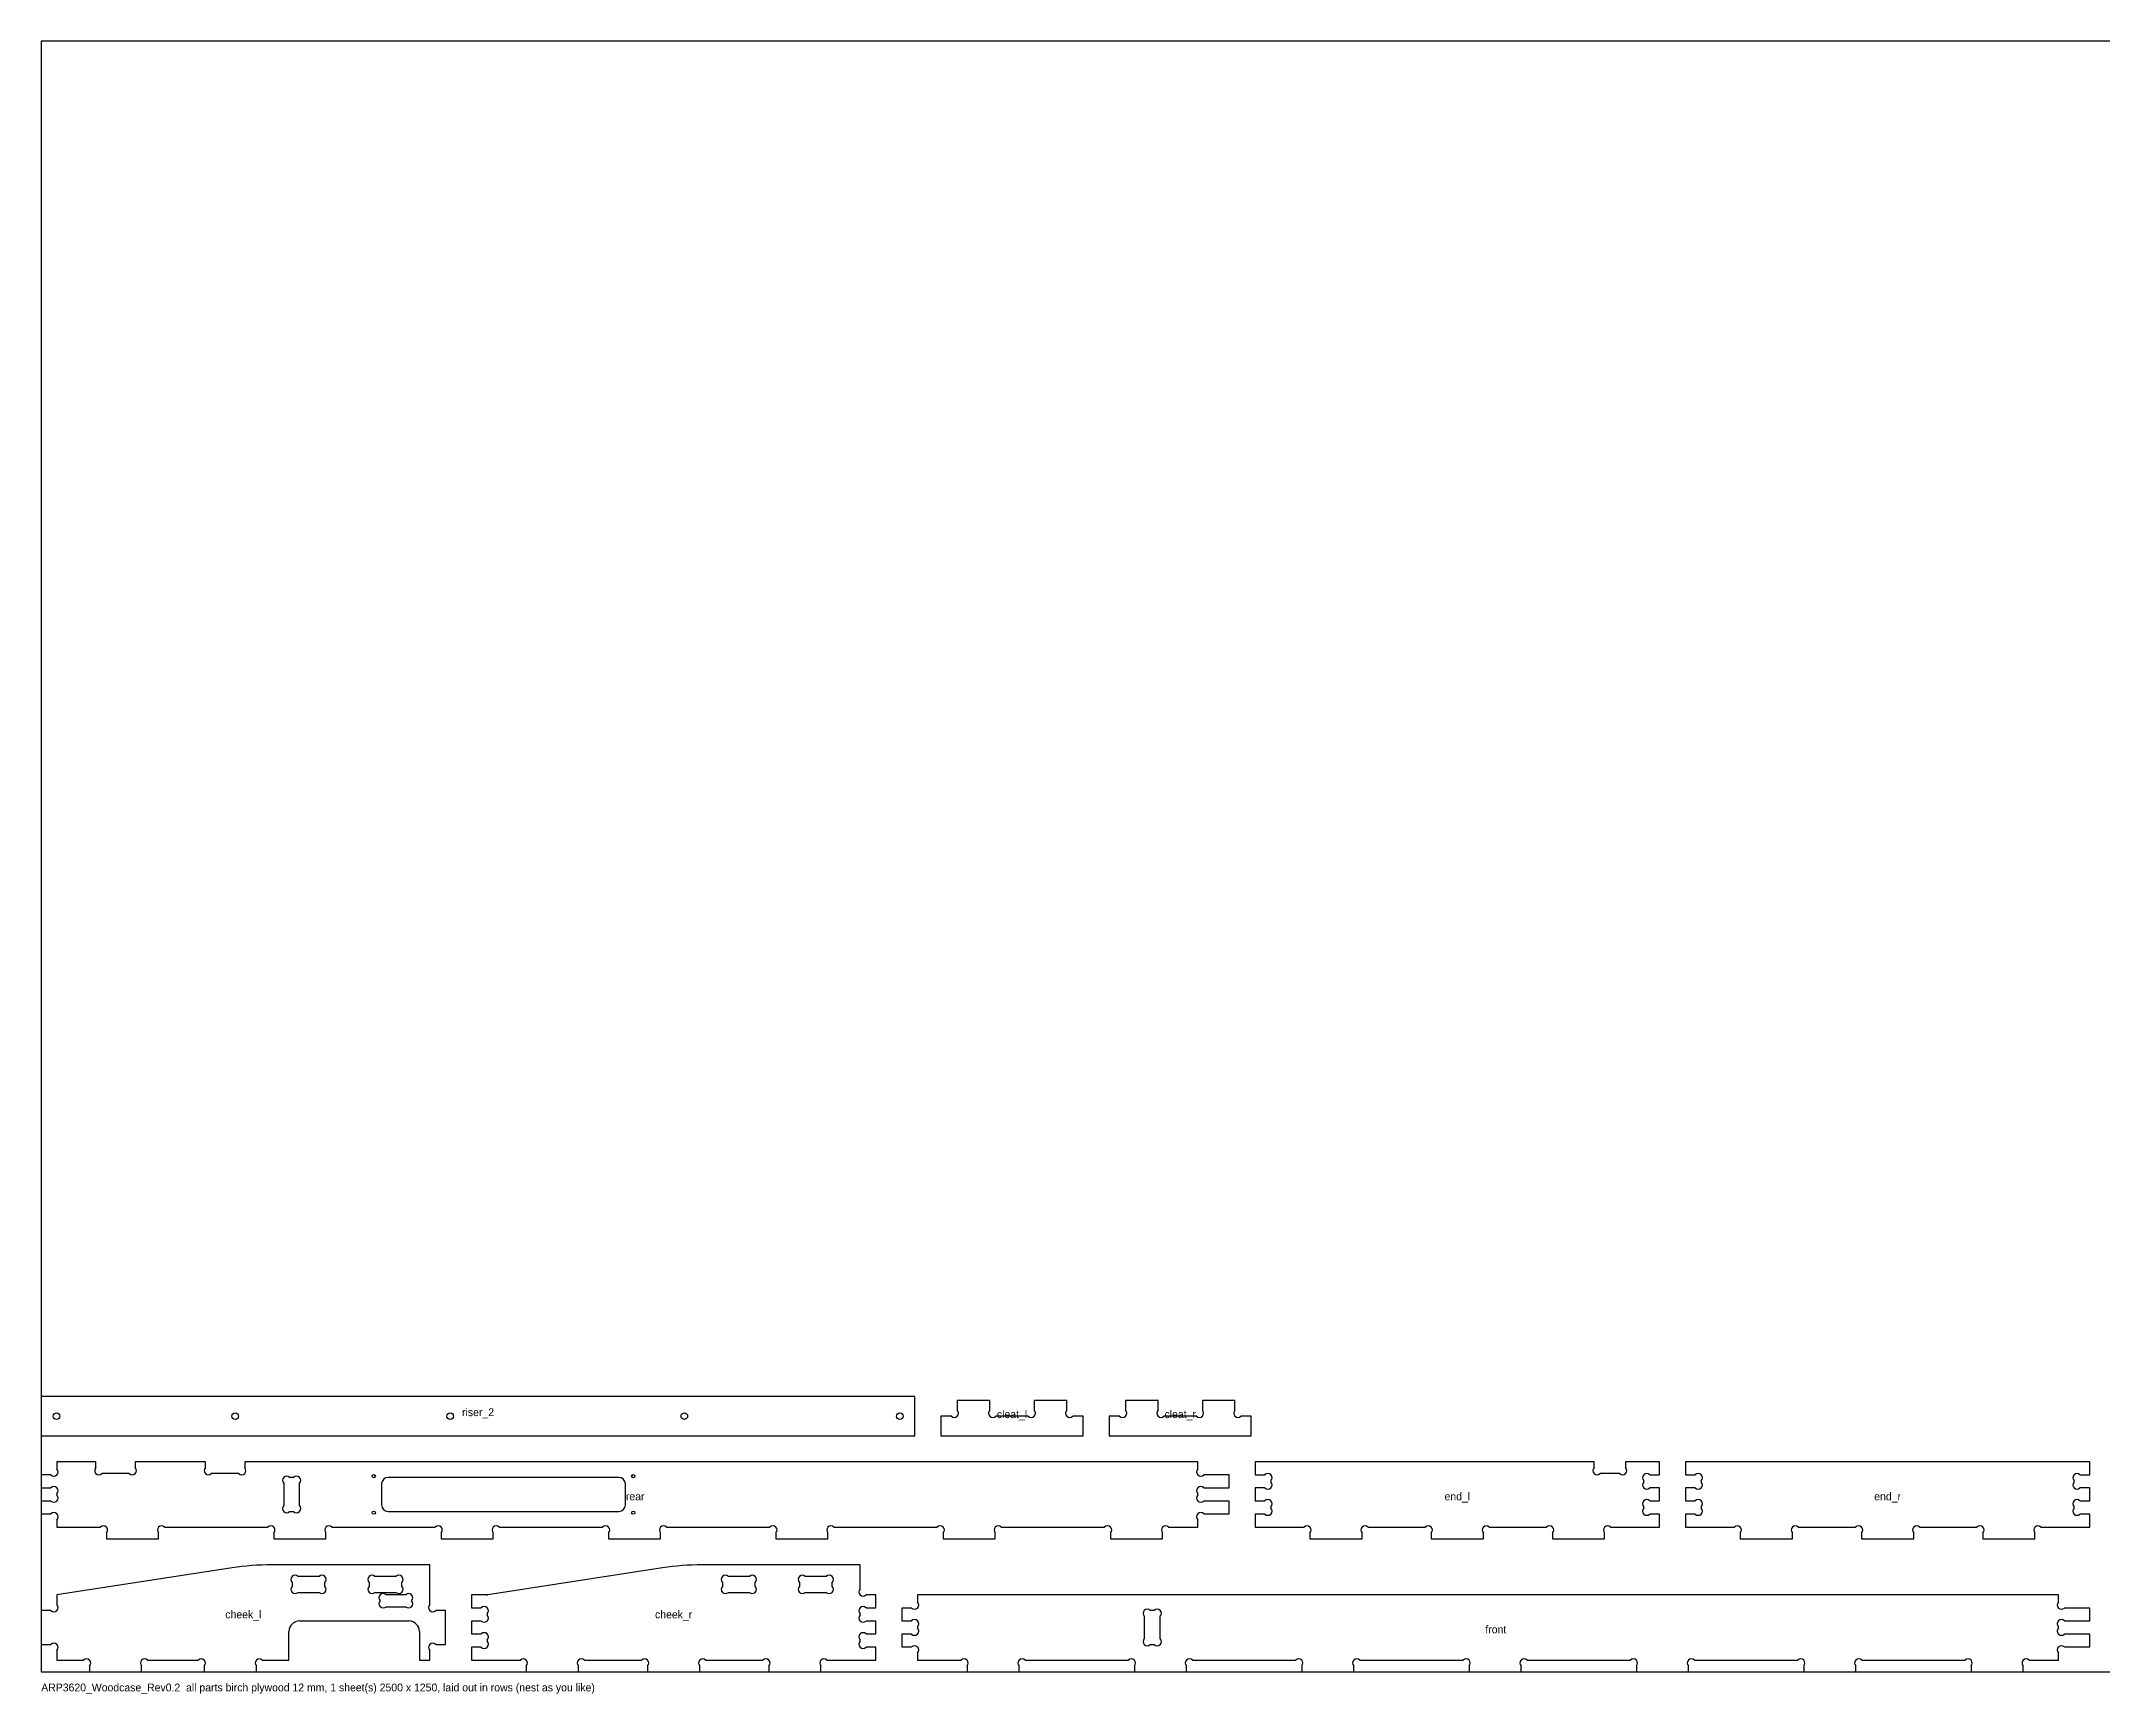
# Model space of a CAD drawing. Header units: millimetres. Extents: x 0 to 2500, y -17 to 1250.
# Drawn here: x 0 to 1581, y -17 to 1250 of the extents above; entities that cross this region are included whole.
import ezdxf
from ezdxf.enums import TextEntityAlignment as Align

# ---------------------------------------------------------------- set-up
doc = ezdxf.new("R2010")
doc.units = ezdxf.units.MM
for name, color, linetype in [('CUTOUT', 1, 'CONTINUOUS'), ('DRILL', 5, 'CONTINUOUS'), ('NOTE', 8, 'CONTINUOUS'), ('OUTLINE', 7, 'CONTINUOUS'), ('PILOT', 4, 'CONTINUOUS')]:
    doc.layers.add(name, color=color, linetype=linetype)

msp = doc.modelspace()

# ---------------------------------------------------------------- linework, layer by layer
at = {"layer": 'CUTOUT'}
for p, q in [((185.925, 144.5495), (185.925, 127.4505)), ((193.5495, 149.075), (190.4505, 149.075)), ((198.075, 127.4505), (198.075, 144.5495)), ((261, 144), (261, 128)), ((443, 149), (266, 149)), ((448, 128), (448, 144)), ((190.4505, 122.925), (193.5495, 122.925)), ((266, 123), (443, 123)), ((192.425, 68.5495), (192.425, 65.4505)), ((213.0495, 73.075), (196.9505, 73.075)), ((217.575, 65.4505), (217.575, 68.5495)), ((251.425, 68.5495), (251.425, 65.4505)), ((272.0495, 73.075), (255.9505, 73.075)), ((276.575, 65.4505), (276.575, 68.5495)), ((522.425, 68.5495), (522.425, 65.4505)), ((543.0495, 73.075), (526.9505, 73.075)), ((547.575, 65.4505), (547.575, 68.5495)), ((581.425, 68.5495), (581.425, 65.4505)), ((602.0495, 73.075), (585.9505, 73.075)), ((606.575, 65.4505), (606.575, 68.5495)), ((196.9505, 60.925), (213.0495, 60.925)), ((255.9505, 60.925), (272.0495, 60.925)), ((259.925, 54.5495), (259.925, 54.4505)), ((279.5495, 59.075), (264.4505, 59.075)), ((264.4505, 49.925), (279.5495, 49.925)), ((284.075, 54.4505), (284.075, 54.5495)), ((526.9505, 60.925), (543.0495, 60.925)), ((585.9505, 60.925), (602.0495, 60.925)), ((845.925, 42.5495), (845.925, 25.4505)), ((853.5495, 47.075), (850.4505, 47.075)), ((858.075, 25.4505), (858.075, 42.5495)), ((850.4505, 20.925), (853.5495, 20.925))]:
    msp.add_line(p, q, dxfattribs=at)
for centre, radius, start, end in [((188.1877, 146.8123), 3.2, 45, 225), ((195.8123, 146.8123), 3.2, 315, 135), ((266, 144), 5, 90, 180), ((443, 144), 5, 0, 90), ((188.1877, 125.1877), 3.2, 135, 315), ((195.8123, 125.1877), 3.2, 225, 45), ((266, 128), 5, 180, 270), ((443, 128), 5, 270, 0), ((194.6877, 70.8123), 3.2, 45, 225), ((194.6877, 63.1877), 3.2, 135, 315), ((215.3123, 70.8123), 3.2, 315, 135), ((215.3123, 63.1877), 3.2, 225, 45), ((253.6877, 70.8123), 3.2, 45, 225), ((253.6877, 63.1877), 3.2, 135, 315), ((274.3123, 70.8123), 3.2, 315, 135), ((274.3123, 63.1877), 3.2, 225, 45), ((524.6877, 70.8123), 3.2, 45, 225), ((524.6877, 63.1877), 3.2, 135, 315), ((545.3123, 70.8123), 3.2, 315, 135), ((545.3123, 63.1877), 3.2, 225, 45), ((583.6877, 70.8123), 3.2, 45, 225), ((583.6877, 63.1877), 3.2, 135, 315), ((604.3123, 70.8123), 3.2, 315, 135), ((604.3123, 63.1877), 3.2, 225, 45), ((262.1877, 56.8123), 3.2, 45, 225), ((262.1877, 52.1877), 3.2, 135, 315), ((281.8123, 56.8123), 3.2, 315, 135), ((281.8123, 52.1877), 3.2, 225, 45), ((848.1877, 44.8123), 3.2, 45, 225), ((855.8123, 44.8123), 3.2, 315, 135), ((848.1877, 23.1877), 3.2, 135, 315), ((855.8123, 23.1877), 3.2, 225, 45)]:
    msp.add_arc(centre, radius, start, end, dxfattribs=at)
at = {"layer": 'DRILL'}
for centre in [(11.65, 196), (148.72, 196), (313.61, 196), (493.2, 196), (658.4, 196)]:
    msp.add_circle(centre, 2.5, dxfattribs=at)
at = {"layer": 'NOTE'}
for p, q in [((2500, 1250), (0, 1250)), ((0, 1250), (0, 0)), ((0, 0), (2500, 0))]:
    msp.add_line(p, q, dxfattribs=at)
at = {"layer": 'OUTLINE'}
for p, q in [((670, 211), (0, 211)), ((0, 211), (0, 181)), ((670, 181), (670, 211)), ((727.5, 208), (702.5, 208)), ((702.5, 208), (702.5, 200.5255)), ((727.5, 200.5255), (727.5, 208)), ((786.5, 208), (761.5, 208)), ((761.5, 208), (761.5, 200.5255)), ((786.5, 200.5255), (786.5, 208)), ((856.5, 208), (831.5, 208)), ((831.5, 208), (831.5, 200.5255)), ((856.5, 200.5255), (856.5, 208)), ((915.5, 208), (890.5, 208)), ((890.5, 208), (890.5, 200.5255)), ((915.5, 200.5255), (915.5, 208)), ((697.9745, 196), (690, 196)), ((690, 196), (690, 181)), ((756.9745, 196), (732.0255, 196)), ((799, 196), (791.0255, 196)), ((799, 181), (799, 196)), ((826.9745, 196), (819, 196)), ((819, 196), (819, 181)), ((885.9745, 196), (861.0255, 196)), ((928, 196), (920.0255, 196)), ((928, 181), (928, 196)), ((0, 181), (670, 181)), ((690, 181), (799, 181)), ((819, 181), (928, 181)), ((41.925, 161), (12, 161)), ((12, 161), (12, 155.4505)), ((41.925, 156.5255), (41.925, 161)), ((125.925, 161), (72.075, 161)), ((72.075, 161), (72.075, 156.5255)), ((125.925, 156.5255), (125.925, 161)), ((887, 161), (156.075, 161)), ((156.075, 161), (156.075, 156.5255)), ((887, 155.4505), (887, 161)), ((1190.925, 161), (931, 161)), ((931, 161), (931, 151.075)), ((1190.925, 156.5255), (1190.925, 161)), ((1241, 161), (1215.075, 161)), ((1215.075, 161), (1215.075, 156.5255)), ((1241, 151.075), (1241, 161)), ((1571, 161), (1261, 161)), ((1261, 161), (1261, 151.075)), ((1571, 151.075), (1571, 161)), ((7.4745, 150.925), (0, 150.925)), ((0, 150.925), (0, 141.075)), ((67.5495, 152), (46.4505, 152)), ((151.5495, 152), (130.4505, 152)), ((911, 150.925), (891.5255, 150.925)), ((911, 141.075), (911, 150.925)), ((931, 151.075), (938.4745, 151.075)), ((943, 146.5495), (943, 145.4505)), ((1210.5495, 152), (1195.4505, 152)), ((1229, 145.4505), (1229, 146.5495)), ((1233.5255, 151.075), (1241, 151.075)), ((1261, 151.075), (1268.4745, 151.075)), ((1273, 146.5495), (1273, 145.4505)), ((1559, 145.4505), (1559, 146.5495)), ((1563.5255, 151.075), (1571, 151.075)), ((0, 141.075), (7.4745, 141.075)), ((7.4745, 130.925), (0, 130.925)), ((0, 130.925), (0, 121.075)), ((12, 136.5495), (12, 135.4505)), ((887, 135.4505), (887, 136.5495)), ((891.5255, 141.075), (911, 141.075)), ((911, 130.925), (891.5255, 130.925)), ((911, 121.075), (911, 130.925)), ((938.4745, 140.925), (931, 140.925)), ((931, 140.925), (931, 131.075)), ((931, 131.075), (938.4745, 131.075)), ((943, 126.5495), (943, 125.4505)), ((1229, 125.4505), (1229, 126.5495)), ((1241, 140.925), (1233.5255, 140.925)), ((1233.5255, 131.075), (1241, 131.075)), ((1241, 131.075), (1241, 140.925)), ((1268.4745, 140.925), (1261, 140.925)), ((1261, 140.925), (1261, 131.075)), ((1261, 131.075), (1268.4745, 131.075)), ((1273, 126.5495), (1273, 125.4505)), ((1559, 125.4505), (1559, 126.5495)), ((1571, 140.925), (1563.5255, 140.925)), ((1563.5255, 131.075), (1571, 131.075)), ((1571, 131.075), (1571, 140.925)), ((0, 121.075), (7.4745, 121.075)), ((12, 116.5495), (12, 111)), ((12, 111), (45.4745, 111)), ((94.5255, 111), (173.8078, 111)), ((222.8588, 111), (302.1412, 111)), ((351.1922, 111), (430.4745, 111)), ((479.5255, 111), (558.8078, 111)), ((607.8588, 111), (687.1412, 111)), ((736.1922, 111), (815.4745, 111)), ((864.5255, 111), (887, 111)), ((887, 111), (887, 116.5495)), ((891.5255, 121.075), (911, 121.075)), ((938.4745, 120.925), (931, 120.925)), ((931, 120.925), (931, 111)), ((931, 111), (968.4745, 111)), ((1017.5255, 111), (1061.4745, 111)), ((1110.5255, 111), (1154.4745, 111)), ((1203.5255, 111), (1241, 111)), ((1241, 120.925), (1233.5255, 120.925)), ((1241, 111), (1241, 120.925)), ((1268.4745, 120.925), (1261, 120.925)), ((1261, 120.925), (1261, 111)), ((1261, 111), (1298.4745, 111)), ((1347.5255, 111), (1391.4745, 111)), ((1440.5255, 111), (1484.4745, 111)), ((1533.5255, 111), (1571, 111)), ((1571, 120.925), (1563.5255, 120.925)), ((1571, 111), (1571, 120.925)), ((50, 106.4745), (50, 102)), ((50, 102), (90, 102)), ((90, 102), (90, 106.4745)), ((178.3333, 106.4745), (178.3333, 102)), ((178.3333, 102), (218.3333, 102)), ((218.3333, 102), (218.3333, 106.4745)), ((306.6667, 106.4745), (306.6667, 102)), ((306.6667, 102), (346.6667, 102)), ((346.6667, 102), (346.6667, 106.4745)), ((435, 106.4745), (435, 102)), ((435, 102), (475, 102)), ((475, 102), (475, 106.4745)), ((563.3333, 106.4745), (563.3333, 102)), ((563.3333, 102), (603.3333, 102)), ((603.3333, 102), (603.3333, 106.4745)), ((691.6667, 106.4745), (691.6667, 102)), ((691.6667, 102), (731.6667, 102)), ((731.6667, 102), (731.6667, 106.4745)), ((820, 106.4745), (820, 102)), ((820, 102), (860, 102)), ((860, 102), (860, 106.4745)), ((973, 106.4745), (973, 102)), ((973, 102), (1013, 102)), ((1013, 102), (1013, 106.4745)), ((1066, 106.4745), (1066, 102)), ((1066, 102), (1106, 102)), ((1106, 102), (1106, 106.4745)), ((1159, 106.4745), (1159, 102)), ((1159, 102), (1199, 102)), ((1199, 102), (1199, 106.4745)), ((1303, 106.4745), (1303, 102)), ((1303, 102), (1343, 102)), ((1343, 102), (1343, 106.4745)), ((1396, 106.4745), (1396, 102)), ((1396, 102), (1436, 102)), ((1436, 102), (1436, 106.4745)), ((1489, 106.4745), (1489, 102)), ((1489, 102), (1529, 102)), ((1529, 102), (1529, 106.4745)), ((146.3832, 79.6743), (12, 59)), ((298, 82), (176.7946, 82)), ((298, 51.5255), (298, 82)), ((476.3832, 79.6743), (342.4823, 59.0742)), ((628, 82), (506.7946, 82)), ((628, 63.5255), (628, 82)), ((12, 59), (12, 51.5255)), ((341.512, 59), (330, 59)), ((330, 59), (330, 49.075)), ((330, 49.075), (337.4745, 49.075)), ((640, 59), (632.5255, 59)), ((632.5255, 49.075), (640, 49.075)), ((640, 49.075), (640, 59)), ((667.4745, 48.925), (660, 48.925)), ((660, 48.925), (660, 39.075)), ((1547, 59), (672, 59)), ((672, 59), (672, 53.4505)), ((1547, 53.4505), (1547, 59)), ((1571, 48.925), (1551.5255, 48.925)), ((1571, 39.075), (1571, 48.925)), ((7.4745, 47), (0, 47)), ((0, 47), (0, 21)), ((198, 39), (282, 39)), ((310, 47), (302.5255, 47)), ((310, 21), (310, 47)), ((337.4745, 38.925), (330, 38.925)), ((330, 38.925), (330, 29.075)), ((342, 44.5495), (342, 43.4505)), ((628, 43.4505), (628, 44.5495)), ((640, 38.925), (632.5255, 38.925)), ((640, 29.075), (640, 38.925)), ((660, 39.075), (667.4745, 39.075)), ((672, 34.5495), (672, 33.4505)), ((1547, 33.4505), (1547, 34.5495)), ((1551.5255, 39.075), (1571, 39.075)), ((0, 21), (7.4745, 21)), ((12, 16.4745), (12, 9)), ((190, 9), (190, 31)), ((290, 31), (290, 9)), ((298, 9), (298, 16.4745)), ((302.5255, 21), (310, 21)), ((330, 29.075), (337.4745, 29.075)), ((337.4745, 18.925), (330, 18.925)), ((330, 18.925), (330, 9)), ((342, 24.5495), (342, 23.4505)), ((628, 23.4505), (628, 24.5495)), ((632.5255, 29.075), (640, 29.075)), ((640, 18.925), (632.5255, 18.925)), ((640, 9), (640, 18.925)), ((667.4745, 28.925), (660, 28.925)), ((660, 28.925), (660, 19.075)), ((660, 19.075), (667.4745, 19.075)), ((1571, 28.925), (1551.5255, 28.925)), ((1551.5255, 19.075), (1571, 19.075)), ((1571, 19.075), (1571, 28.925)), ((12, 9), (32.4745, 9)), ((37, 4.4745), (37, 0)), ((37, 0), (77, 0)), ((77, 0), (77, 4.4745)), ((81.5255, 9), (120.4745, 9)), ((125, 4.4745), (125, 0)), ((125, 0), (165, 0)), ((165, 0), (165, 4.4745)), ((169.5255, 9), (190, 9)), ((290, 9), (298, 9)), ((330, 9), (367.4745, 9)), ((372, 4.4745), (372, 0)), ((372, 0), (412, 0)), ((412, 0), (412, 4.4745)), ((416.5255, 9), (460.4745, 9)), ((465, 4.4745), (465, 0)), ((465, 0), (505, 0)), ((505, 0), (505, 4.4745)), ((509.5255, 9), (553.4745, 9)), ((558, 4.4745), (558, 0)), ((558, 0), (598, 0)), ((598, 0), (598, 4.4745)), ((602.5255, 9), (640, 9)), ((672, 14.5495), (672, 9)), ((672, 9), (705.4745, 9)), ((710, 4.4745), (710, 0)), ((710, 0), (750, 0)), ((750, 0), (750, 4.4745)), ((754.5255, 9), (833.8078, 9)), ((838.3333, 4.4745), (838.3333, 0)), ((838.3333, 0), (878.3333, 0)), ((878.3333, 0), (878.3333, 4.4745)), ((882.8588, 9), (962.1412, 9)), ((966.6667, 4.4745), (966.6667, 0)), ((966.6667, 0), (1006.6667, 0)), ((1006.6667, 0), (1006.6667, 4.4745)), ((1011.1922, 9), (1090.4745, 9)), ((1095, 4.4745), (1095, 0)), ((1095, 0), (1135, 0)), ((1135, 0), (1135, 4.4745)), ((1139.5255, 9), (1218.8078, 9)), ((1223.3333, 4.4745), (1223.3333, 0)), ((1223.3333, 0), (1263.3333, 0)), ((1263.3333, 0), (1263.3333, 4.4745)), ((1267.8588, 9), (1347.1412, 9)), ((1351.6667, 4.4745), (1351.6667, 0)), ((1351.6667, 0), (1391.6667, 0)), ((1391.6667, 0), (1391.6667, 4.4745)), ((1396.1922, 9), (1475.4745, 9)), ((1480, 4.4745), (1480, 0)), ((1480, 0), (1520, 0)), ((1520, 0), (1520, 4.4745)), ((1524.5255, 9), (1547, 9)), ((1547, 9), (1547, 14.5495))]:
    msp.add_line(p, q, dxfattribs=at)
for centre, radius, start, end in [((700.2373, 198.2627), 3.2, 225, 45), ((729.7627, 198.2627), 3.2, 135, 315), ((759.2373, 198.2627), 3.2, 225, 45), ((788.7627, 198.2627), 3.2, 135, 315), ((829.2373, 198.2627), 3.2, 225, 45), ((858.7627, 198.2627), 3.2, 135, 315), ((888.2373, 198.2627), 3.2, 225, 45), ((917.7627, 198.2627), 3.2, 135, 315), ((9.7373, 153.1877), 3.2, 225, 45), ((44.1877, 154.2627), 3.2, 135, 315), ((69.8123, 154.2627), 3.2, 225, 45), ((128.1877, 154.2627), 3.2, 135, 315), ((153.8123, 154.2627), 3.2, 225, 45), ((889.2627, 153.1877), 3.2, 135, 315), ((940.7373, 148.8123), 3.2, 315, 135), ((940.7373, 143.1877), 3.2, 225, 45), ((1193.1877, 154.2627), 3.2, 135, 315), ((1212.8123, 154.2627), 3.2, 225, 45), ((1231.2627, 148.8123), 3.2, 45, 225), ((1231.2627, 143.1877), 3.2, 135, 315), ((1270.7373, 148.8123), 3.2, 315, 135), ((1270.7373, 143.1877), 3.2, 225, 45), ((1561.2627, 148.8123), 3.2, 45, 225), ((1561.2627, 143.1877), 3.2, 135, 315), ((9.7373, 138.8123), 3.2, 315, 135), ((9.7373, 133.1877), 3.2, 225, 45), ((889.2627, 138.8123), 3.2, 45, 225), ((889.2627, 133.1877), 3.2, 135, 315), ((940.7373, 128.8123), 3.2, 315, 135), ((1231.2627, 128.8123), 3.2, 45, 225), ((1270.7373, 128.8123), 3.2, 315, 135), ((1561.2627, 128.8123), 3.2, 45, 225), ((9.7373, 118.8123), 3.2, 315, 135), ((47.7373, 108.7373), 3.2, 315, 135), ((92.2627, 108.7373), 3.2, 45, 225), ((176.0706, 108.7373), 3.2, 315, 135), ((220.5961, 108.7373), 3.2, 45, 225), ((304.4039, 108.7373), 3.2, 315, 135), ((348.9294, 108.7373), 3.2, 45, 225), ((432.7373, 108.7373), 3.2, 315, 135), ((477.2627, 108.7373), 3.2, 45, 225), ((561.0706, 108.7373), 3.2, 315, 135), ((605.5961, 108.7373), 3.2, 45, 225), ((689.4039, 108.7373), 3.2, 315, 135), ((733.9294, 108.7373), 3.2, 45, 225), ((817.7373, 108.7373), 3.2, 315, 135), ((862.2627, 108.7373), 3.2, 45, 225), ((889.2627, 118.8123), 3.2, 45, 225), ((940.7373, 123.1877), 3.2, 225, 45), ((970.7373, 108.7373), 3.2, 315, 135), ((1015.2627, 108.7373), 3.2, 45, 225), ((1063.7373, 108.7373), 3.2, 315, 135), ((1108.2627, 108.7373), 3.2, 45, 225), ((1156.7373, 108.7373), 3.2, 315, 135), ((1201.2627, 108.7373), 3.2, 45, 225), ((1231.2627, 123.1877), 3.2, 135, 315), ((1270.7373, 123.1877), 3.2, 225, 45), ((1300.7373, 108.7373), 3.2, 315, 135), ((1345.2627, 108.7373), 3.2, 45, 225), ((1393.7373, 108.7373), 3.2, 315, 135), ((1438.2627, 108.7373), 3.2, 45, 225), ((1486.7373, 108.7373), 3.2, 315, 135), ((1531.2627, 108.7373), 3.2, 45, 225), ((1561.2627, 123.1877), 3.2, 135, 315), ((176.7946, -118), 200, 90, 98.7462), ((506.7946, -118), 200, 90, 98.7462), ((630.2627, 61.2627), 3.2, 135, 315), ((9.7373, 49.2627), 3.2, 225, 45), ((300.2627, 49.2627), 3.2, 135, 315), ((339.7373, 46.8123), 3.2, 315, 135), ((341.756, 62.1907), 3.2, 265.6269, 283.1192), ((630.2627, 46.8123), 3.2, 45, 225), ((669.7373, 51.1877), 3.2, 225, 45), ((1549.2627, 51.1877), 3.2, 135, 315), ((198, 31), 8, 90, 180), ((282, 31), 8, 0, 90), ((339.7373, 41.1877), 3.2, 225, 45), ((630.2627, 41.1877), 3.2, 135, 315), ((669.7373, 36.8123), 3.2, 315, 135), ((669.7373, 31.1877), 3.2, 225, 45), ((1549.2627, 36.8123), 3.2, 45, 225), ((1549.2627, 31.1877), 3.2, 135, 315), ((9.7373, 18.7373), 3.2, 315, 135), ((300.2627, 18.7373), 3.2, 45, 225), ((339.7373, 26.8123), 3.2, 315, 135), ((339.7373, 21.1877), 3.2, 225, 45), ((630.2627, 26.8123), 3.2, 45, 225), ((630.2627, 21.1877), 3.2, 135, 315), ((669.7373, 16.8123), 3.2, 315, 135), ((1549.2627, 16.8123), 3.2, 45, 225), ((34.7373, 6.7373), 3.2, 315, 135), ((79.2627, 6.7373), 3.2, 45, 225), ((122.7373, 6.7373), 3.2, 315, 135), ((167.2627, 6.7373), 3.2, 45, 225), ((369.7373, 6.7373), 3.2, 315, 135), ((414.2627, 6.7373), 3.2, 45, 225), ((462.7373, 6.7373), 3.2, 315, 135), ((507.2627, 6.7373), 3.2, 45, 225), ((555.7373, 6.7373), 3.2, 315, 135), ((600.2627, 6.7373), 3.2, 45, 225), ((707.7373, 6.7373), 3.2, 315, 135), ((752.2627, 6.7373), 3.2, 45, 225), ((836.0706, 6.7373), 3.2, 315, 135), ((880.5961, 6.7373), 3.2, 45, 225), ((964.4039, 6.7373), 3.2, 315, 135), ((1008.9294, 6.7373), 3.2, 45, 225), ((1092.7373, 6.7373), 3.2, 315, 135), ((1137.2627, 6.7373), 3.2, 45, 225), ((1221.0706, 6.7373), 3.2, 315, 135), ((1265.5961, 6.7373), 3.2, 45, 225), ((1349.4039, 6.7373), 3.2, 315, 135), ((1393.9294, 6.7373), 3.2, 45, 225), ((1477.7373, 6.7373), 3.2, 315, 135), ((1522.2627, 6.7373), 3.2, 45, 225)]:
    msp.add_arc(centre, radius, start, end, dxfattribs=at)
at = {"layer": 'PILOT'}
for centre in [(255, 150), (454, 150), (255, 122), (454, 122)]:
    msp.add_circle(centre, 1.25, dxfattribs=at)

# ---------------------------------------------------------------- texts
at = {"layer": 'NOTE'}
for s, p in [('riser_2', (335, 196)), ('cleat_l', (744.5, 194.5)), ('cleat_r', (873.5, 194.5)), ('rear', (455.5, 131.5)), ('end_l', (1086, 131.5)), ('end_r', (1416, 131.5)), ('cheek_l', (155, 41)), ('cheek_r', (485, 41)), ('front', (1115.5, 29.5))]:
    msp.add_text(s, height=6, dxfattribs=at).set_placement(p, align=Align.CENTER)
msp.add_text('ARP3620_Woodcase_Rev0.2  all parts birch plywood 12 mm, 1 sheet(s) 2500 x 1250, laid out in rows (nest as you like)', height=6, dxfattribs=at).set_placement((0, -15))

doc.saveas('drawing.dxf')
